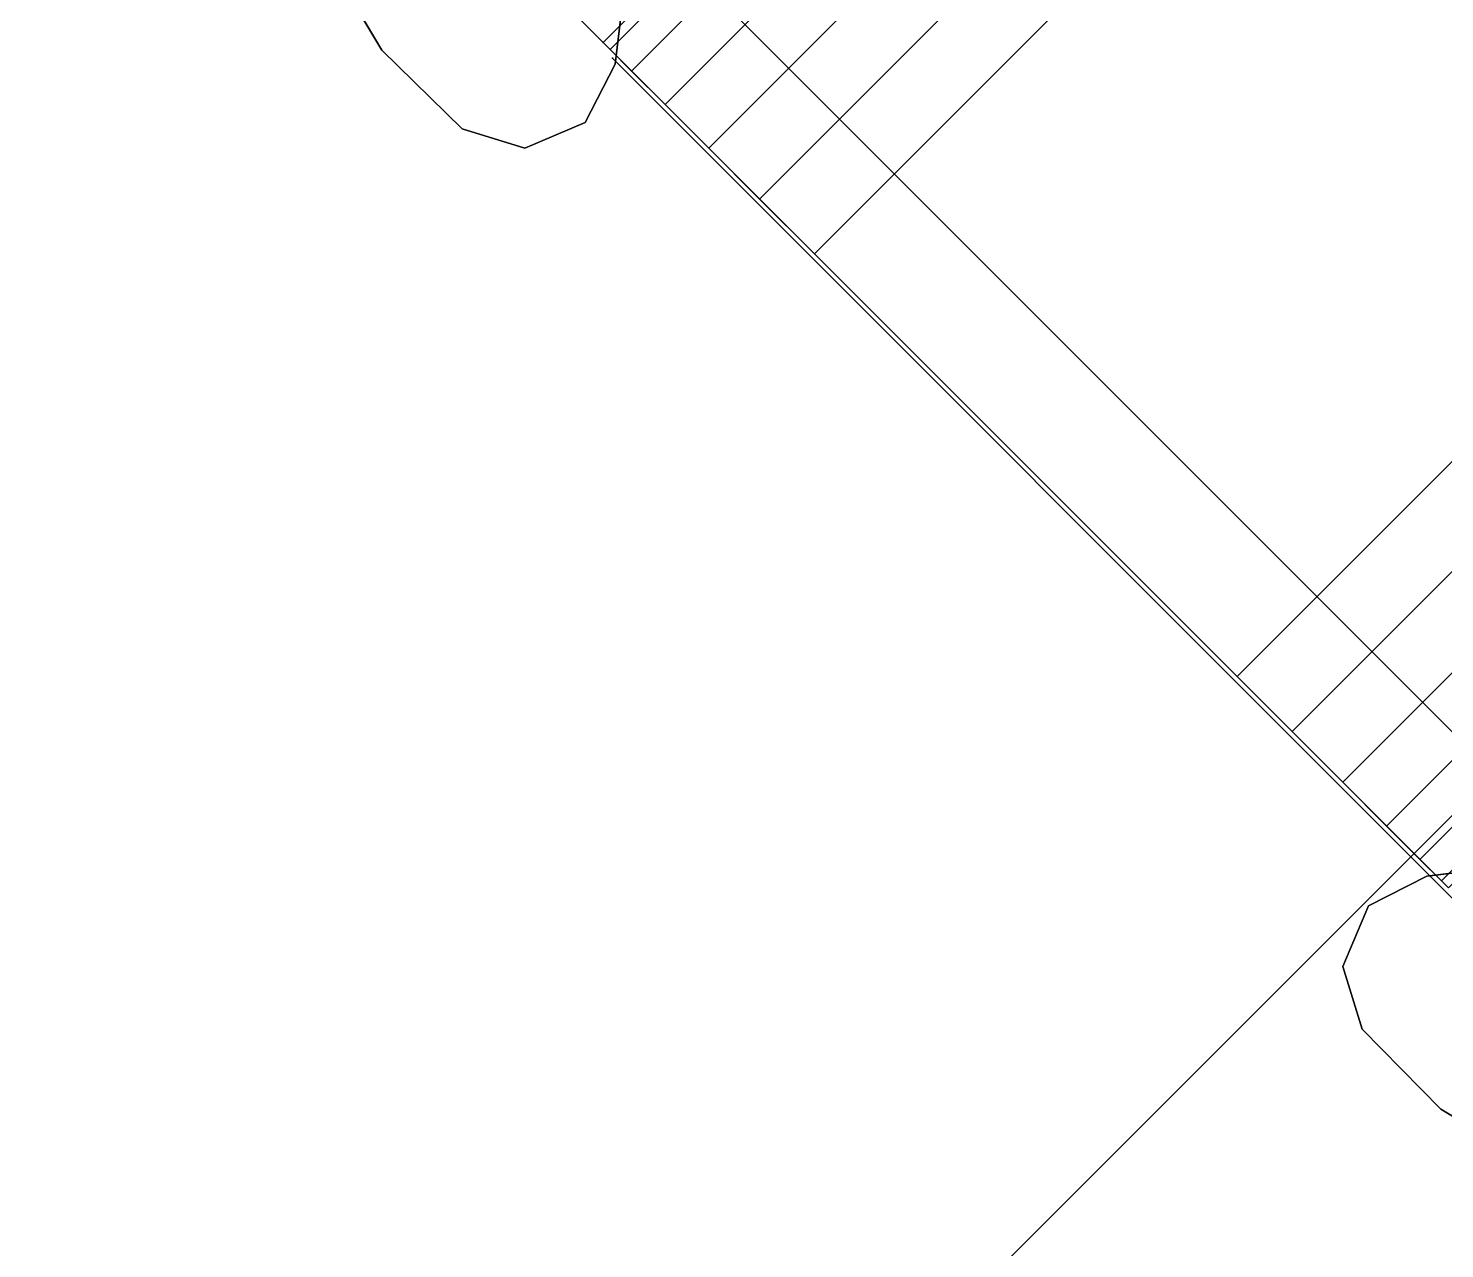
# Model space of a CAD drawing. Extents: x -170 to 1783, y -20 to 1205.
# Drawn here: x 100.825 to 103.195, y 269.399 to 271.441 of the extents above; entities that cross this region are included whole.
import ezdxf

# ---------------------------------------------------------------- set-up
doc = ezdxf.new("R2010")
doc.units = 0
doc.header["$LTSCALE"] = 96
doc.header["$MEASUREMENT"] = 0
for name, color, linetype in [('A-FURN-3-PANEL-TRIM', 7, 'Continuous'), ('A-FURN-P-PNLS', 7, 'Continuous'), ('I-MECH_A', 7, 'Continuous'), ('MAIN_ELECTRICAL', 7, 'Continuous'), ('MAIN_PANEL', 7, 'Continuous'), ('MAIN_PANEL_COMP', 7, 'Continuous'), ('SM', 7, 'Continuous')]:
    doc.layers.add(name, color=color, linetype=linetype)

# ---------------------------------------------------------------- blocks, each defined once
blk = doc.blocks.new('EC-EFP-456')
at = {"layer": 'A-FURN-3-PANEL-TRIM', "color": 60, "linetype": 'Continuous'}
for points, invisible_edges in [([(-0.0735, 2.1159, 3.8013), (0.6, 2.1348, 3.8013), (0.065, 2.269, 3.8013), (-0.0322, 2.2178, 3.8013)], 3), ([(-0.0735, 2.1159, 4.013), (-0.0322, 2.2178, 4.013), (0.065, 2.269, 4.013), (0.6, 2.1348, 4.013)], 12), ([(0.065, 2.269, 3.8013), (0.6, 2.1348, 3.8013), (0.4351, 2.2249, 3.8013), (0.2529, 2.2706, 3.8013)], 1), ([(0.065, 2.269, 4.013), (0.2529, 2.2706, 4.013), (0.4351, 2.2249, 4.013), (0.6, 2.1348, 4.013)], 8), ([(0.0361, 1.9153, 3.8013), (0.6, 2.1348, 3.8013), (-0.0735, 2.1159, 3.8013), (-0.0395, 2.0114, 3.8013)], 3), ([(0.0361, 1.9153, 4.013), (-0.0395, 2.0114, 4.013), (-0.0735, 2.1159, 4.013), (0.6, 2.1348, 4.013)], 12)]:
    blk.add_3dface(points, dxfattribs=dict(at, invisible_edges=invisible_edges))
for points in [[(-0.0322, 2.2178, 3.8013), (0.065, 2.269, 3.8013), (0.065, 2.269, 4.013), (-0.0322, 2.2178, 4.013)], [(0.065, 2.269, 3.8013), (0.2529, 2.2706, 3.8013), (0.2529, 2.2706, 4.013), (0.065, 2.269, 4.013)], [(0.2529, 2.2706, 3.8013), (0.4351, 2.2249, 3.8013), (0.4351, 2.2249, 4.013), (0.2529, 2.2706, 4.013)], [(-0.0735, 2.1159, 3.8013), (-0.0322, 2.2178, 3.8013), (-0.0322, 2.2178, 4.013), (-0.0735, 2.1159, 4.013)], [(-0.0395, 2.0114, 3.8013), (-0.0735, 2.1159, 3.8013), (-0.0735, 2.1159, 4.013), (-0.0395, 2.0114, 4.013)], [(0.0361, 1.9153, 3.8013), (-0.0395, 2.0114, 3.8013), (-0.0395, 2.0114, 4.013), (0.0361, 1.9153, 4.013)]]:
    blk.add_3dface(points, dxfattribs=at)
at = {"layer": 'A-FURN-P-PNLS', "color": 60, "linetype": 'Continuous'}
for p, q in [((0, 0), (0, 2)), ((0, 2), (48, 2))]:
    blk.add_line(p, q, dxfattribs=at)
at = {"layer": 'MAIN_PANEL', "color": 7, "linetype": 'Continuous'}
for p in [(0, 2), (0, 2, 55.663), (0, 2)]:
    blk.add_point(p, dxfattribs=at)
blk = doc.blocks.new('EC-EFN-456')
at = {"layer": 'A-FURN-3-PANEL-TRIM', "color": 60, "linetype": 'Continuous'}
for points, invisible_edges in [([(47.5649, 2.2249, 3.5747), (47.4, 2.1348, 3.5747), (47.935, 2.269, 3.5747), (47.7471, 2.2706, 3.5747)], 2), ([(47.5649, 2.2249, 4.2397), (47.7471, 2.2706, 4.2397), (47.935, 2.269, 4.2397), (47.4, 2.1348, 4.2397)], 4), ([(47.5649, 2.2249, 3.8013), (47.7471, 2.2706, 3.8013), (47.935, 2.269, 3.8013), (47.4, 2.1348, 3.8013)], 4), ([(47.5649, 2.2249, 4.013), (47.4, 2.1348, 4.013), (47.935, 2.269, 4.013), (47.7471, 2.2706, 4.013)], 2), ([(47.935, 2.269, 3.5747), (47.4, 2.1348, 3.5747), (48.0735, 2.1159, 3.5747), (48.0322, 2.2178, 3.5747)], 3), ([(47.935, 2.269, 4.2397), (48.0322, 2.2178, 4.2397), (48.0735, 2.1159, 4.2397), (47.4, 2.1348, 4.2397)], 12), ([(47.935, 2.269, 3.8013), (48.0322, 2.2178, 3.8013), (48.0735, 2.1159, 3.8013), (47.4, 2.1348, 3.8013)], 12), ([(47.935, 2.269, 4.013), (47.4, 2.1348, 4.013), (48.0735, 2.1159, 4.013), (48.0322, 2.2178, 4.013)], 3), ([(48.0735, 2.1159, 3.5747), (47.4, 2.1348, 3.5747), (47.9639, 1.9153, 3.5747), (48.0395, 2.0114, 3.5747)], 3), ([(48.0735, 2.1159, 4.2397), (48.0395, 2.0114, 4.2397), (47.9639, 1.9153, 4.2397), (47.4, 2.1348, 4.2397)], 12), ([(48.0735, 2.1159, 3.8013), (48.0395, 2.0114, 3.8013), (47.9639, 1.9153, 3.8013), (47.4, 2.1348, 3.8013)], 12), ([(48.0735, 2.1159, 4.013), (47.4, 2.1348, 4.013), (47.9639, 1.9153, 4.013), (48.0395, 2.0114, 4.013)], 3)]:
    blk.add_3dface(points, dxfattribs=dict(at, invisible_edges=invisible_edges))
for points in [[(47.5649, 2.2249, 4.013), (47.7471, 2.2706, 4.013), (47.7471, 2.2706, 4.2397), (47.5649, 2.2249, 4.2397)], [(47.5649, 2.2249, 3.5747), (47.7471, 2.2706, 3.5747), (47.7471, 2.2706, 3.8013), (47.5649, 2.2249, 3.8013)], [(47.7471, 2.2706, 4.013), (47.935, 2.269, 4.013), (47.935, 2.269, 4.2397), (47.7471, 2.2706, 4.2397)], [(47.7471, 2.2706, 3.5747), (47.935, 2.269, 3.5747), (47.935, 2.269, 3.8013), (47.7471, 2.2706, 3.8013)], [(47.935, 2.269, 4.013), (48.0322, 2.2178, 4.013), (48.0322, 2.2178, 4.2397), (47.935, 2.269, 4.2397)], [(47.935, 2.269, 3.5747), (48.0322, 2.2178, 3.5747), (48.0322, 2.2178, 3.8013), (47.935, 2.269, 3.8013)], [(48.0322, 2.2178, 4.013), (48.0735, 2.1159, 4.013), (48.0735, 2.1159, 4.2397), (48.0322, 2.2178, 4.2397)], [(48.0322, 2.2178, 3.5747), (48.0735, 2.1159, 3.5747), (48.0735, 2.1159, 3.8013), (48.0322, 2.2178, 3.8013)], [(48.0735, 2.1159, 4.013), (48.0395, 2.0114, 4.013), (48.0395, 2.0114, 4.2397), (48.0735, 2.1159, 4.2397)], [(48.0735, 2.1159, 3.5747), (48.0395, 2.0114, 3.5747), (48.0395, 2.0114, 3.8013), (48.0735, 2.1159, 3.8013)], [(48.0395, 2.0114, 4.013), (47.9639, 1.9153, 4.013), (47.9639, 1.9153, 4.2397), (48.0395, 2.0114, 4.2397)], [(48.0395, 2.0114, 3.5747), (47.9639, 1.9153, 3.5747), (47.9639, 1.9153, 3.8013), (48.0395, 2.0114, 3.8013)]]:
    blk.add_3dface(points, dxfattribs=at)
blk = doc.blocks.new('EC-FPFS-56')
at = {"layer": 'MAIN_PANEL_COMP', "color": 7, "linetype": 'Continuous'}
blk.add_point((2.0002, 0, 55.5), dxfattribs=at)
at = {"layer": 'SM', "color": 60, "linetype": 'Continuous'}
blk.add_line((2.0002, 0), (0.0002, 0), dxfattribs=at)
for points in [[(0.0463, -0.0077, 55.6309), (0.0297, -0.0077, 55.5), (0.0297, -2.0077, 55.5), (0.0463, -1.9911, 55.6309)], [(0.0297, -0.0077, 55.5), (2.0297, -0.0077, 55.5), (2.0297, -0.0077, 3), (0.0297, -0.0077, 3)], [(0.0297, -0.0077, 3), (2.0297, -0.0077, 3), (2.0297, -0.0077), (0.0297, -0.0077)], [(0.0463, -1.9911, 55.6309), (0.0962, -1.9403, 55.751), (0.0971, -0.0077, 55.751), (0.0463, -0.0077, 55.6309)], [(0.1762, -0.0077, 55.8545), (0.0971, -0.0077, 55.751), (0.0962, -1.9403, 55.751), (0.1762, -1.8612, 55.8545)], [(0.2797, -0.0077, 55.9336), (0.1762, -0.0077, 55.8545), (0.1762, -1.8612, 55.8545), (0.2797, -1.7577, 55.9336)], [(0.3999, -0.0077, 55.9844), (0.2797, -0.0077, 55.9336), (0.2797, -1.7577, 55.9336), (0.3999, -1.6375, 55.9844)], [(0.5297, -0.0077, 56), (0.3999, -0.0077, 55.9844), (0.3999, -1.6375, 55.9844), (0.5297, -1.5077, 56)], [(0.5297, -0.0077, 56), (0.5297, -1.5077, 56), (1.5297, -1.5077, 56), (1.5297, -0.0077, 56)], [(1.6596, -0.0077, 55.9844), (1.5297, -0.0077, 56), (1.5297, -1.5077, 56), (1.6596, -1.6375, 55.9844)], [(1.7797, -0.0077, 55.9336), (1.6596, -0.0077, 55.9844), (1.6596, -1.6375, 55.9844), (1.7797, -1.7577, 55.9336)], [(1.8833, -0.0077, 55.8545), (1.7797, -0.0077, 55.9336), (1.7797, -1.7577, 55.9336), (1.8833, -1.8612, 55.8545)], [(1.9624, -0.0077, 55.751), (1.8833, -0.0077, 55.8545), (1.8833, -1.8612, 55.8545), (1.9624, -1.9403, 55.751)], [(2.0131, -0.0077, 55.6309), (1.9624, -0.0077, 55.751), (1.9624, -1.9403, 55.751), (2.0131, -1.9911, 55.6309)], [(2.0297, -2.0077, 55.5), (2.0297, -0.0077, 55.5), (2.0131, -0.0077, 55.6309), (2.0131, -1.9911, 55.6309)]]:
    blk.add_3dface(points, dxfattribs=at)
for points, invisible_edges in [([(0.0297, -0.0077, 55.5), (0.0463, -0.0077, 55.6309), (2.0297, -0.0077, 55.5)], 2), ([(0.0971, -0.0077, 55.751), (2.0297, -0.0077, 55.5), (0.0463, -0.0077, 55.6309)], 3), ([(2.0297, -0.0077, 55.5), (0.0971, -0.0077, 55.751), (2.0131, -0.0077, 55.6309)], 3), ([(0.1762, -0.0077, 55.8545), (2.0131, -0.0077, 55.6309), (0.0971, -0.0077, 55.751)], 3), ([(2.0131, -0.0077, 55.6309), (0.1762, -0.0077, 55.8545), (1.9624, -0.0077, 55.751)], 3), ([(0.2797, -0.0077, 55.9336), (1.9624, -0.0077, 55.751), (0.1762, -0.0077, 55.8545)], 3), ([(1.9624, -0.0077, 55.751), (0.2797, -0.0077, 55.9336), (1.8833, -0.0077, 55.8545)], 3), ([(0.3999, -0.0077, 55.9844), (1.8833, -0.0077, 55.8545), (0.2797, -0.0077, 55.9336)], 3), ([(1.8833, -0.0077, 55.8545), (0.3999, -0.0077, 55.9844), (1.7797, -0.0077, 55.9336)], 3), ([(0.5297, -0.0077, 56), (1.7797, -0.0077, 55.9336), (0.3999, -0.0077, 55.9844)], 3), ([(1.7797, -0.0077, 55.9336), (0.5297, -0.0077, 56), (1.6596, -0.0077, 55.9844)], 3), ([(1.5297, -0.0077, 56), (1.6596, -0.0077, 55.9844), (0.5297, -0.0077, 56)], 2)]:
    blk.add_3dface(points, dxfattribs=dict(at, invisible_edges=invisible_edges))
blk = doc.blocks.new('EC-BFM-1')
at = {"layer": 'SM', "color": 60, "linetype": 'Continuous'}
blk.add_line((5.9685, -6.1714), (5.9685, 5.8286), dxfattribs=at)

msp = doc.modelspace()

# ---------------------------------------------------------------- linework, layer by layer
at = {"layer": 'I-MECH_A', "color": 7, "linetype": 'Continuous'}
msp.add_line((108.43072, 265.04047), (67.41853, 306.05267), dxfattribs=at)

# ---------------------------------------------------------------- block references
at = {"layer": 'MAIN_ELECTRICAL', "color": 47, "linetype": 'Continuous', "rotation": 315}
msp.add_blockref('EC-BFM-1', (98.92334, 274.28043), dxfattribs=at)
at = {"layer": 'MAIN_PANEL', "color": 47, "linetype": 'Continuous', "rotation": 135}
for name, p in [('EC-EFP-456', (103.20133, 272.83086)), ('EC-EFN-456', (138.55667, 237.47552))]:
    msp.add_blockref(name, p, dxfattribs=at)
at = {"layer": 'MAIN_PANEL_COMP', "color": 47, "linetype": 'Continuous', "rotation": 135}
msp.add_blockref('EC-FPFS-56', (103.21695, 269.97599), dxfattribs=at)

doc.saveas('drawing.dxf')
